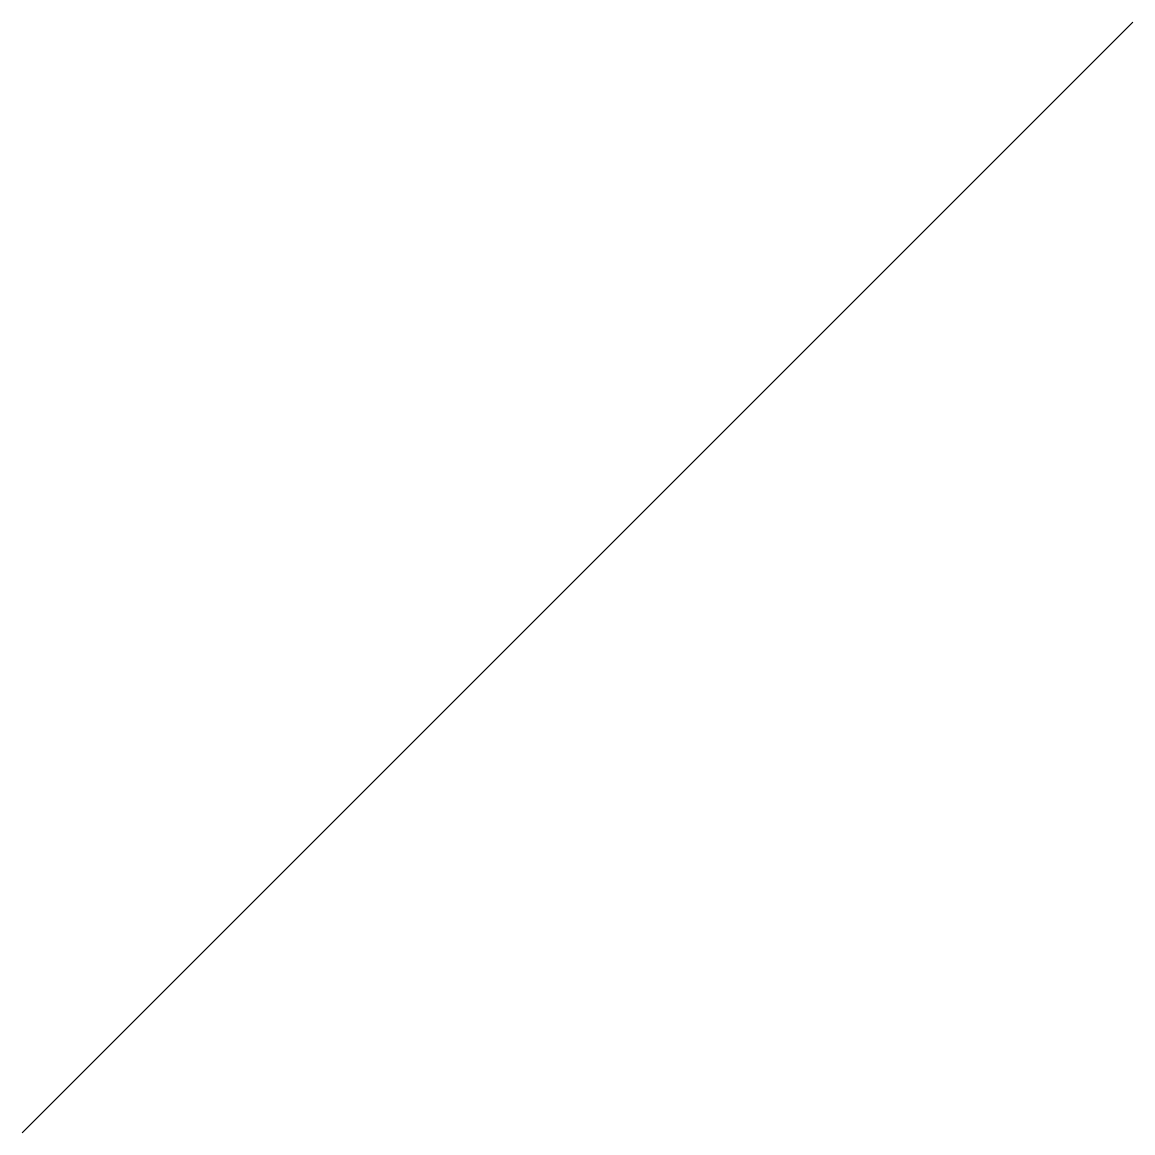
# Paper-space layout 'Layout1' of a CAD drawing. Header units: millimetres. Extents: x 10000 to 20000, y 10000 to 20000.
import ezdxf

# ---------------------------------------------------------------- set-up
doc = ezdxf.new("R2010")
doc.units = ezdxf.units.MM

psp = doc.layouts.get("Layout1")

# ---------------------------------------------------------------- linework, layer by layer
psp.add_line((10000, 10000), (20000, 20000))

doc.saveas('drawing.dxf')
